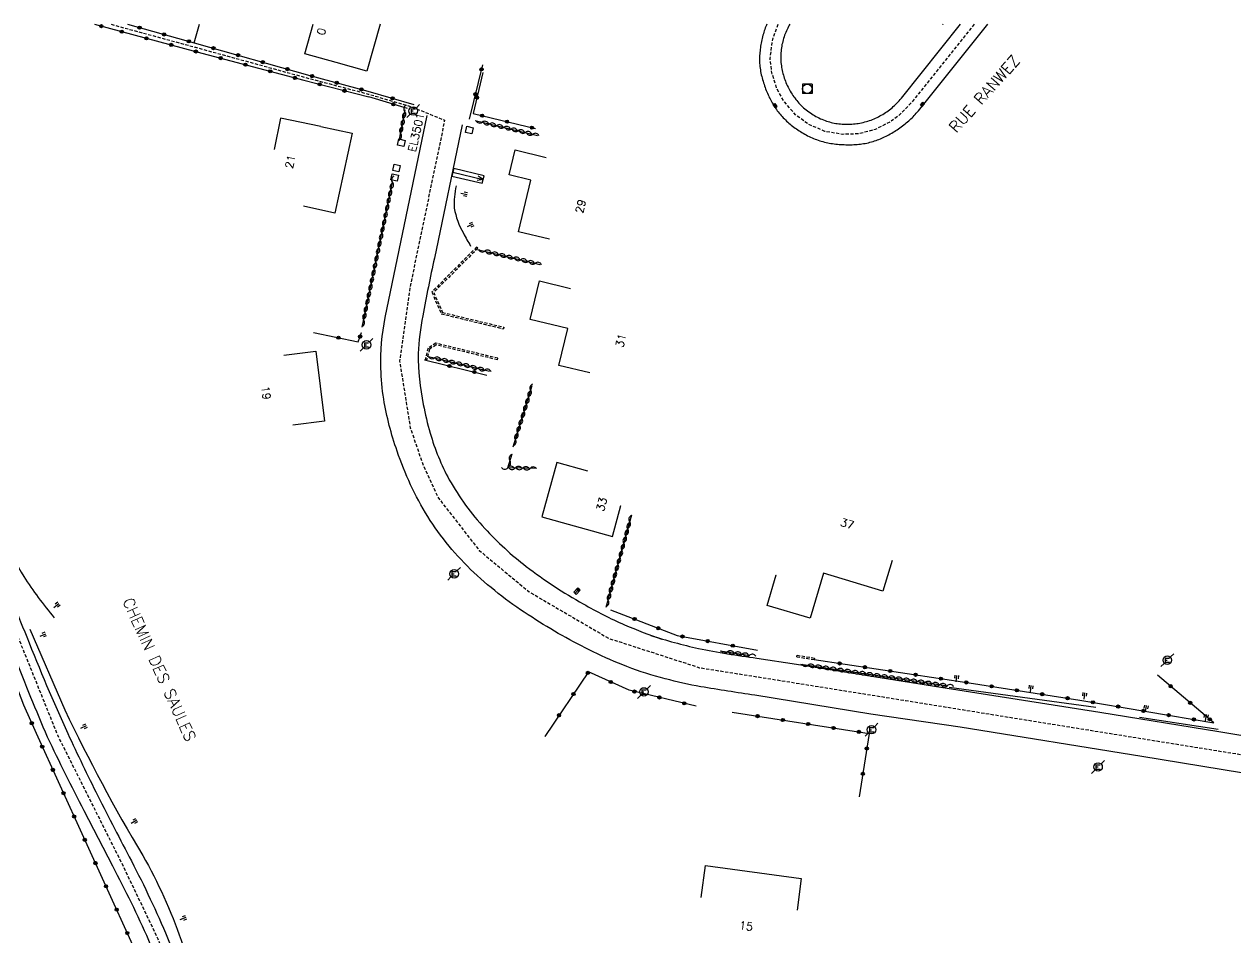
# Model space of a CAD drawing. Header units: millimetres. Extents: x 151000 to 152000, y 111999 to 113000.
# Drawn here: x 151677 to 151866.2, y 112857.3 to 113000 of the extents above; entities that cross this region are included whole.
import ezdxf
from ezdxf.enums import TextEntityAlignment as Align

# ---------------------------------------------------------------- set-up
doc = ezdxf.new("R2010")
doc.units = ezdxf.units.MM
doc.linetypes.add('DASHED', pattern=[0.75, 0.5, -0.25])
doc.layers.get('0').update_dxf_attribs({"linetype": 'CONTINUOUS'})
for name, color, linetype in [('W0001', 6, 'DASHED'), ('W0008', 7, 'CONTINUOUS'), ('W0100', 7, 'CONTINUOUS'), ('W0112', 1, 'DASHED'), ('W0211', 2, 'CONTINUOUS'), ('W0310', 3, 'CONTINUOUS'), ('W0322', 7, 'CONTINUOUS'), ('W0400', 7, 'CONTINUOUS'), ('W0420', 7, 'CONTINUOUS'), ('W0471', 7, 'CONTINUOUS'), ('W0984', 7, 'CONTINUOUS'), ('W0989', 7, 'CONTINUOUS'), ('W0991', 7, 'CONTINUOUS')]:
    doc.layers.add(name, color=color, linetype=linetype)
doc.styles.get("Standard").update_dxf_attribs({"font": 'romans.shx', "width": 0.85})

# ---------------------------------------------------------------- blocks, each defined once
blk = doc.blocks.new('t322o')
at = {"color": 0, "linetype": 'Continuous'}
for radius in [0.25, 0.15]:
    blk.add_circle((0, 0), radius, dxfattribs=at)
blk = doc.blocks.new('t211o')
at = {"color": 0, "linetype": 'Continuous'}
for p, q in [((-0.29, 0.5), (-0.29, 0)), ((0, 1), (0, 0)), ((0.29, 0.5), (0.29, 0))]:
    blk.add_line(p, q, dxfattribs=at)
blk = doc.blocks.new('t310o')
at = {"color": 0, "linetype": 'Continuous'}
for centre, start, end in [((-0.5, 0.38), 216.8699, 323.1304), ((0.5, -0.37), 36.8699, 143.1303)]:
    blk.add_arc(centre, 0.625, start, end, dxfattribs=at)
blk = doc.blocks.new('t112o')
at = {"color": 0, "linetype": 'Continuous'}
for p, q in [((-0.5, 0.5), (0.5, 0.5)), ((-0.5, -0.5), (-0.5, 0.5)), ((0.5, 0.5), (0.5, -0.5)), ((0.5, -0.5), (-0.5, -0.5))]:
    blk.add_line(p, q, dxfattribs=at)
blk = doc.blocks.new('T471')
for p, q in [((-0.333334, 0.333334), (-0.333334, -0.333334)), ((-0.333334, 0.333334), (0.333334, 0.333334)), ((-0.333334, 0), (0, 0)), ((0.500001, 0.500001), (1.000002, 1.000002)), ((-0.500001, -0.500001), (-1.000002, -1.000002)), ((-0.333334, -0.333334), (0.333334, -0.333334))]:
    blk.add_line(p, q)
blk.add_ellipse((0, 0), major_axis=(0.471405, 0.471405), ratio=1, start_param=5.4977871438, end_param=11.780972451)
blk = doc.blocks.new('T400')
for p, q in [((-0.15, 0.3), (0.15, 0.3)), ((-0.15, -0.25), (-0.15, 0.3)), ((-0.15, 0.15), (0.15, 0.15)), ((-0.15, 0), (0.15, 0)), ((0.15, 0.3), (0.15, -0.25)), ((-0.15, -0.15), (0.15, -0.15)), ((-0.15, -0.25), (-0.15, -0.3)), ((-0.15, -0.3), (0.15, -0.3)), ((0.15, -0.3), (0.15, -0.25))]:
    blk.add_line(p, q)
blk = doc.blocks.new('T420')
for p, q in [((0.75, 0.75), (-0.75, 0.75)), ((-0.75, 0.75), (-0.75, -0.75)), ((0.75, 0.75), (0.75, -0.75)), ((0.75, -0.75), (-0.75, -0.75))]:
    blk.add_line(p, q)
blk.add_ellipse((0, 0), major_axis=(-0.53, 0.53), ratio=1, start_param=3.926991, end_param=10.210176)

msp = doc.modelspace()

# ---------------------------------------------------------------- linework, layer by layer
at = {"layer": 'W0001', "flags": 128}
for points in [[(151710.1, 112745.99), (151718.93, 112754.65), (151725.31, 112763.51), (151727.73, 112769.59), (151726.8, 112775.22), (151721.28, 112788.08), (151713.78, 112807.88), (151706.2, 112830.84), (151702.14, 112844.74), (151697.91, 112857.09), (151692.27, 112868.88), (151682.23, 112888.93), (151670.9, 112917.07), (151663.98, 112936.3), (151660.24, 112949.15), (151657.21, 112964.17), (151655.55, 112977.86), (151654.42, 112991.9), (151653.85, 113000)], [(151690.56, 113000), (151703.72, 112996.42), (151721.11, 112991.64), (151730.72, 112989.11), (151737.35, 112987.16), (151742.64, 112985.02), (151737.2, 112958.84), (151735.6, 112947.4), (151737.27, 112936.97), (151739.29, 112931.1), (151741.68, 112925.97), (151748.05, 112917.8), (151755.84, 112911.33), (151768.27, 112904.07), (151782.45, 112899.49), (151794.32, 112897.61), (151814.62, 112894.36), (151898.1, 112880.91), (151904.09, 112879.1), (151911.8, 112874.45), (151911.8, 112874.45)], [(151825.32, 113000), (151815.59, 112987.86), (151813.57, 112985.76), (151812.25, 112984.79), (151809.87, 112983.56), (151807.3, 112982.89), (151804.8, 112982.81), (151802, 112983.27), (151799.51, 112984.36), (151797.53, 112985.76), (151795.65, 112987.92), (151794.52, 112989.95), (151793.73, 112992.41), (151793.46, 112994.69), (151793.86, 112997.63), (151794.7, 113000)]]:
    msp.add_lwpolyline(points, dxfattribs=at)
at = {"layer": 'W0008', "flags": 128}
for points in [[(151709.28, 112748.35, 0.0045), (151714.64, 112753.44, 0.037), (151718.82, 112757.97, 0.0529), (151723.1, 112767.04, 0.0467), (151723.42, 112775.06, 0.0243), (151721.58, 112780.93), (151720.01, 112786.07, 0.0132), (151712.5, 112807.23, -0.0105), (151707.5, 112821.83, -0.0045), (151704.16, 112832.78, 0.0044), (151700.47, 112845.37, 0.0255), (151696.45, 112856.89, 0.0189), (151690.81, 112868.47), (151686.37, 112877.13, -0.0123), (151680.65, 112888.65, -0.0133), (151675.57, 112901.13, -0.0032), (151669.35, 112917.14, -0.0055), (151663.02, 112934.84, -0.0151), (151659.35, 112946.03, -0.0267), (151656.19, 112960.53, -0.0212), (151653.72, 112979.52, 0.0017), (151652.64, 112993.76, 0.004685), (151651.97, 113000, 0.004685)], [(151774.82, 112904.52, 0.0202), (151782.26, 112902.48, 0.0151), (151791.38, 112900.98), (151797.56, 112900.02), (151820.09, 112896.47), (151844.96, 112892.54), (151863.53, 112889.53), (151872.88, 112887.97), (151901.41, 112883.29, 0.0367), (151907.17, 112882.51, 0.0637), (151910.96, 112882.94, 0.0254), (151914, 112883.91, 0.1103), (151916.77, 112886.23), (151922.67, 112895.36, -0.001), (151928.88, 112904.64, 0.027), (151934.17, 112913.67, 0.0077), (151938.55, 112923.06), (151941.4, 112929.12, -0.0102), (151943.85, 112934.19), (151953.52, 112952.74), (151958.93, 112963.37), (151964.25, 112973.55, -0.0109), (151975.01, 112992.26), (151979.48, 113000)], [(151879.74, 112880.96), (151851.51, 112885.63), (151823.14, 112890.2), (151809.16, 112892.25), (151791.09, 112895.19, -0.0052), (151782.63, 112896.51, -0.0194), (151777.09, 112897.75, -0.0259), (151771.11, 112899.65, -0.0225), (151765.83, 112901.96, -0.0305), (151756.28, 112907.36, -0.0457), (151747.2, 112914.36, -0.0635), (151740, 112923.09, -0.0568), (151735.22, 112933.33, -0.0438), (151733.13, 112941.46, -0.0318), (151732.68, 112946.24, -0.0586), (151733.36, 112954.22), (151739.92, 112985.73), (151739.92, 112985.73)], [(151745.35, 112984.31), (151741.03, 112963.47, 0.007), (151739.23, 112954.48, 0.0368), (151738.52, 112948.55, 0.0549), (151739.31, 112940.61, 0.0229), (151740.38, 112936.13, 0.0546), (151743.36, 112928.86, 0.0603), (151748.9, 112921.25, 0.042), (151755.39, 112915.3, 0.0356), (151764.27, 112909.46, 0.0265), (151770.71, 112906.19, 0.0153), (151776.55, 112903.92), (151776.55, 112903.92)], [(151672.45, 112917, 0.0049), (151677.38, 112904.3, 0.0121), (151683.8, 112889.21, 0.009), (151688.49, 112879.47, 0.0038), (151693.73, 112869.29, -0.0208), (151699.37, 112857.29, -0.0218), (151703.81, 112844.11, 0.0056)]]:
    msp.add_lwpolyline(points, format="xyb", dxfattribs=at)
for points in [[(151792.92, 113000), (151792.87, 112999.89), (151792.79, 112999.67), (151792.7, 112999.44), (151792.62, 112999.21), (151792.55, 112998.98), (151792.47, 112998.75), (151792.4, 112998.51), (151792.34, 112998.28), (151792.28, 112998.04), (151792.22, 112997.8), (151792.16, 112997.56), (151792.11, 112997.32), (151792.06, 112997.08), (151792.02, 112996.84), (151791.98, 112996.59), (151791.94, 112996.35), (151791.91, 112996.11), (151791.88, 112995.86), (151791.86, 112995.62), (151791.84, 112995.38), (151791.82, 112995.13), (151791.81, 112994.89), (151791.81, 112994.64), (151791.81, 112994.39), (151791.81, 112994.15), (151791.82, 112993.9), (151791.84, 112993.65), (151791.86, 112993.39), (151791.89, 112993.13), (151791.93, 112992.88), (151791.97, 112992.62), (151792.02, 112992.37), (151792.08, 112992.12), (151792.14, 112991.87), (151792.2, 112991.62), (151792.27, 112991.37), (151792.35, 112991.12), (151792.42, 112990.88), (151792.51, 112990.63), (151792.59, 112990.39), (151792.67, 112990.14), (151792.76, 112989.9), (151792.85, 112989.67), (151792.94, 112989.44), (151793.03, 112989.22), (151793.13, 112989), (151793.23, 112988.78), (151793.33, 112988.56), (151793.44, 112988.34), (151793.56, 112988.13), (151793.67, 112987.92), (151793.79, 112987.71), (151793.92, 112987.5), (151794.04, 112987.29), (151794.17, 112987.09), (151794.31, 112986.89), (151794.44, 112986.7), (151794.58, 112986.51), (151794.73, 112986.32), (151794.88, 112986.13), (151795.03, 112985.95), (151795.19, 112985.77), (151795.35, 112985.59), (151795.51, 112985.41), (151795.68, 112985.24), (151795.85, 112985.06), (151796.03, 112984.89), (151796.21, 112984.72), (151796.39, 112984.56), (151796.57, 112984.4), (151796.76, 112984.24), (151796.95, 112984.09), (151797.15, 112983.94), (151797.35, 112983.8), (151797.55, 112983.65), (151797.76, 112983.51), (151797.98, 112983.37), (151798.2, 112983.24), (151798.42, 112983.1), (151798.64, 112982.97), (151798.86, 112982.85), (151799.08, 112982.72), (151799.31, 112982.6), (151799.54, 112982.49), (151799.77, 112982.38), (151800, 112982.27), (151800.24, 112982.17), (151800.47, 112982.08), (151800.71, 112981.99), (151800.96, 112981.9), (151801.2, 112981.82), (151801.45, 112981.74), (151801.7, 112981.67), (151801.95, 112981.61), (151802.2, 112981.55), (151802.45, 112981.5), (151802.7, 112981.45), (151802.95, 112981.4), (151803.21, 112981.36), (151803.46, 112981.33), (151803.72, 112981.29), (151803.97, 112981.27), (151804.23, 112981.24), (151804.49, 112981.22), (151804.75, 112981.21), (151805, 112981.2), (151805.26, 112981.19), (151805.51, 112981.18), (151805.77, 112981.18), (151806.02, 112981.18), (151806.28, 112981.19), (151806.53, 112981.2), (151806.79, 112981.21), (151807.04, 112981.23), (151807.29, 112981.26), (151807.55, 112981.29), (151807.8, 112981.32), (151808.05, 112981.36), (151808.3, 112981.4), (151808.55, 112981.45), (151808.8, 112981.51), (151809.04, 112981.57), (151809.28, 112981.63), (151809.52, 112981.7), (151809.75, 112981.78), (151809.99, 112981.86), (151810.22, 112981.94), (151810.44, 112982.03), (151810.67, 112982.13), (151810.9, 112982.22), (151811.12, 112982.33), (151811.34, 112982.43), (151811.56, 112982.54), (151811.78, 112982.65), (151812, 112982.76), (151812.22, 112982.88), (151812.44, 112983), (151812.66, 112983.13), (151812.88, 112983.26), (151813.09, 112983.4), (151813.3, 112983.54), (151813.51, 112983.68), (151813.72, 112983.82), (151813.92, 112983.97), (151814.12, 112984.12), (151814.32, 112984.28), (151814.52, 112984.44), (151814.72, 112984.6), (151814.91, 112984.76), (151815.1, 112984.92), (151815.28, 112985.07), (151815.45, 112985.24), (151815.62, 112985.4), (151815.79, 112985.57), (151815.96, 112985.74), (151816.12, 112985.92), (151816.28, 112986.1), (151816.44, 112986.28), (151816.6, 112986.46), (151827.44, 113000)], [(151796.54, 113000), (151796.45, 112999.86), (151796.33, 112999.64), (151796.21, 112999.42), (151796.1, 112999.2), (151795.99, 112998.97), (151795.9, 112998.74), (151795.8, 112998.51), (151795.71, 112998.28), (151795.63, 112998.04), (151795.56, 112997.81), (151795.49, 112997.57), (151795.42, 112997.33), (151795.37, 112997.08), (151795.31, 112996.84), (151795.27, 112996.58), (151795.23, 112996.33), (151795.19, 112996.08), (151795.16, 112995.82), (151795.14, 112995.57), (151795.13, 112995.31), (151795.12, 112995.05), (151795.12, 112994.8), (151795.12, 112994.54), (151795.13, 112994.29), (151795.15, 112994.03), (151795.18, 112993.77), (151795.21, 112993.52), (151795.24, 112993.28), (151795.29, 112993.03), (151795.34, 112992.79), (151795.39, 112992.54), (151795.45, 112992.3), (151795.52, 112992.07), (151795.59, 112991.83), (151795.67, 112991.59), (151795.75, 112991.36), (151795.84, 112991.12), (151795.93, 112990.89), (151796.03, 112990.66), (151796.13, 112990.43), (151796.25, 112990.2), (151796.36, 112989.98), (151796.48, 112989.76), (151796.61, 112989.54), (151796.74, 112989.32), (151796.88, 112989.11), (151797.02, 112988.9), (151797.16, 112988.69), (151797.31, 112988.49), (151797.47, 112988.28), (151797.62, 112988.08), (151797.78, 112987.89), (151797.95, 112987.69), (151798.13, 112987.49), (151798.31, 112987.3), (151798.5, 112987.12), (151798.69, 112986.95), (151798.89, 112986.78), (151799.1, 112986.62), (151799.31, 112986.47), (151799.52, 112986.31), (151799.74, 112986.17), (151799.95, 112986.02), (151800.17, 112985.88), (151800.39, 112985.75), (151800.62, 112985.62), (151800.84, 112985.49), (151801.07, 112985.38), (151801.31, 112985.26), (151801.54, 112985.16), (151801.79, 112985.06), (151802.03, 112984.97), (151802.27, 112984.89), (151802.5, 112984.81), (151802.74, 112984.74), (151802.98, 112984.68), (151803.22, 112984.63), (151803.46, 112984.58), (151803.7, 112984.53), (151803.94, 112984.49), (151804.19, 112984.46), (151804.43, 112984.44), (151804.68, 112984.42), (151804.92, 112984.4), (151805.17, 112984.39), (151805.42, 112984.39), (151805.68, 112984.39), (151805.94, 112984.4), (151806.2, 112984.41), (151806.45, 112984.43), (151806.71, 112984.46), (151806.97, 112984.49), (151807.22, 112984.53), (151807.47, 112984.57), (151807.73, 112984.62), (151807.98, 112984.68), (151808.23, 112984.74), (151808.48, 112984.81), (151808.73, 112984.88), (151808.98, 112984.96), (151809.22, 112985.04), (151809.45, 112985.14), (151809.69, 112985.23), (151809.92, 112985.33), (151810.15, 112985.44), (151810.37, 112985.56), (151810.6, 112985.68), (151810.82, 112985.8), (151811.03, 112985.93), (151811.25, 112986.06), (151811.46, 112986.2), (151811.67, 112986.35), (151811.88, 112986.49), (151812.09, 112986.65), (151812.29, 112986.81), (151812.5, 112986.97), (151812.69, 112987.14), (151812.89, 112987.32), (151813.07, 112987.5), (151813.26, 112987.68), (151813.44, 112987.87), (151813.61, 112988.06), (151813.78, 112988.26), (151813.95, 112988.47), (151823.2, 113000)], [(151820.44, 113000), (151820.41, 112999.97), (151820.38, 113000)]]:
    msp.add_lwpolyline(points, dxfattribs=at)
at = {"layer": 'W0100'}
for p, q in [((151743.91, 112976.88), (151748.67, 112975.75)), ((151748.67, 112975.75), (151747.73, 112975.62)), ((151748.67, 112975.75), (151747.89, 112976.3)), ((151762.99, 112911.1), (151763.62, 112911.79)), ((151763.62, 112911.79), (151763.25, 112911.62)), ((151763.62, 112911.79), (151763.49, 112911.4))]:
    msp.add_line(p, q, dxfattribs=at)
at = {"layer": 'W0100', "flags": 128}
for points in [[(151725.68, 112994.06), (151720.81, 112995.41), (151722.1, 113000)], [(151732.56, 113000), (151730.49, 112992.69), (151725.68, 112994.06), (151725.68, 112994.06)], [(151723.29, 112984.06), (151717.02, 112985.35), (151716.02, 112980.45), (151716.02, 112980.45)], [(151723.29, 112984.06), (151728.18, 112983.01), (151725.51, 112970.52), (151720.62, 112971.57), (151720.62, 112971.57)], [(151759.01, 112966.41), (151754.15, 112967.58), (151756.11, 112975.65), (151752.71, 112976.49), (151753.65, 112980.38), (151758.51, 112979.2), (151758.51, 112979.2)], [(151748.83, 112976.33), (151744.08, 112977.46), (151743.75, 112976.3), (151748.5, 112975.17), (151748.83, 112976.33), (151748.83, 112976.33)], [(151765.33, 112945.53), (151760.47, 112946.7), (151761.86, 112952.48), (151755.99, 112953.9), (151757.43, 112959.9), (151762.3, 112958.73), (151762.3, 112958.73)], [(151717.55, 112948.33), (151722.51, 112948.96), (151723.89, 112938.01), (151718.93, 112937.39), (151718.93, 112937.39)], [(151764.98, 112930.2), (151760.16, 112931.53), (151757.79, 112923.04), (151768.84, 112920), (151770.17, 112924.82), (151770.17, 112924.82)], [(151812.5, 112916.25), (151811.07, 112911.46), (151801.78, 112914.23), (151799.69, 112907.23), (151792.98, 112909.23), (151794.41, 112914.02), (151794.41, 112914.02)], [(151763.42, 112911.97), (151762.79, 112911.28), (151763.19, 112910.91), (151763.82, 112911.6), (151763.42, 112911.97), (151763.42, 112911.97)], [(151782.69, 112863.61), (151783.36, 112868.56), (151798.33, 112866.55), (151797.67, 112861.59), (151797.67, 112861.59)]]:
    msp.add_lwpolyline(points, dxfattribs=at)
at = {"layer": 'W0112'}
for p, q in [((151747.63, 112965.19), (151740.63, 112958.18)), ((151747.81, 112965.01), (151740.93, 112958.12)), ((151740.63, 112958.18), (151742.11, 112954.78)), ((151740.93, 112958.12), (151742.29, 112955)), ((151742.11, 112954.78), (151751.83, 112952.43)), ((151742.29, 112955), (151751.89, 112952.68)), ((151740.06, 112949.4), (151739.58, 112947.59)), ((151740.27, 112949.24), (151739.82, 112947.52)), ((151741.24, 112950.18), (151740.06, 112949.4)), ((151741.29, 112949.91), (151740.27, 112949.24)), ((151750.96, 112947.83), (151741.24, 112950.18)), ((151750.91, 112947.58), (151741.29, 112949.91)), ((151797.62, 112901.19), (151800.35, 112900.75)), ((151797.66, 112901.44), (151800.39, 112900.99))]:
    msp.add_line(p, q, dxfattribs=at)
for points in [[(151747.81, 112965.01), (151747.63, 112965.19)], [(151751.89, 112952.68), (151751.83, 112952.43)], [(151739.82, 112947.52), (151739.58, 112947.59)], [(151750.91, 112947.58), (151750.96, 112947.83)], [(151797.62, 112901.19), (151797.66, 112901.44)], [(151800.39, 112900.99), (151800.35, 112900.75)]]:
    msp.add_lwpolyline(points, dxfattribs=at)
at = {"layer": 'W0211', "flags": 128}
for points in [[(151744.44, 112974.79, 0.069), (151744.15, 112971.29, 0.0936), (151745.56, 112967.38, 0.0082), (151746.69, 112965.33), (151746.69, 112965.33)], [(151664.83, 112946.91), (151667.7, 112937.86, 0.0056), (151671.56, 112925.43, 0.0589), (151676.91, 112913.73, 0.0263), (151681.65, 112907.3), (151681.65, 112907.3)], [(151677.89, 112905.53), (151683.33, 112892.9, 0.0233), (151695.49, 112870.16, -0.0472), (151701.49, 112856.9), (151704.4, 112847.86, -0.0221), (151705.89, 112838.93), (151707.01, 112833.99, 0.0353), (151710.9, 112822.62, -0.0002), (151713.48, 112815.66), (151716.83, 112806.83), (151719.98, 112796.68), (151719.98, 112796.68)]]:
    msp.add_lwpolyline(points, format="xyb", dxfattribs=at)
for points in [[(151821.4, 112896.44), (151844.3, 112893.32), (151844.3, 112893.32)], [(151851.12, 112891.74), (151863.43, 112889.87), (151863.43, 112889.87)]]:
    msp.add_lwpolyline(points, dxfattribs=at)
at = {"layer": 'W0310', "flags": 128}
for points in [[(151735.54, 112981.82), (151736.48, 112986.66), (151736.48, 112986.66)], [(151747.4, 112984.98), (151757.13, 112982.65), (151757.13, 112982.65)], [(151729.75, 112952.69), (151734.52, 112975.41), (151734.52, 112975.41)], [(151747.79, 112964.83), (151757.52, 112962.49), (151757.52, 112962.49)], [(151739.93, 112948.16), (151749.65, 112945.81), (151749.65, 112945.81)], [(151753.33, 112934.01), (151756.31, 112943.56), (151756.31, 112943.56)], [(151756.95, 112930.59), (151752.49, 112930.73), (151753.17, 112932.92), (151753.17, 112932.92)], [(151767.85, 112908.92), (151771.84, 112923.38), (151771.84, 112923.38)], [(151785.68, 112902.14), (151790.31, 112901.41), (151790.31, 112901.41)], [(151798.26, 112900.04), (151821.2, 112896.65), (151821.2, 112896.65)]]:
    msp.add_lwpolyline(points, dxfattribs=at)
at = {"layer": 'W0322', "flags": 128}
for points in [[(151687.96, 113000), (151703.92, 112995.72), (151720.65, 112991.26), (151730.79, 112988.65), (151730.79, 112988.65)], [(151693.1, 113000), (151703.52, 112997.13), (151721.57, 112992.01), (151730.65, 112989.56), (151730.65, 112989.56)], [(151703.52, 112997.13), (151704.34, 113000)], [(151748.57, 112993.66), (151746.48, 112985.2), (151746.48, 112985.2)], [(151748.62, 112992.45), (151747.09, 112986.06), (151756.82, 112983.73), (151756.82, 112983.73)], [(151730.65, 112989.56), (151737.84, 112987.46), (151737.84, 112987.46)], [(151736.85, 112986.86), (151730.79, 112988.65), (151730.79, 112988.65)], [(151715.94, 112789.84), (151702.38, 112833.22), (151697.4, 112848.58), (151678.89, 112889.19), (151676.92, 112893.64), (151661.28, 112934.62), (151655.63, 112951.7), (151649.84, 112952.08), (151649.84, 112952.08)], [(151722.14, 112951.83), (151729.15, 112950.42), (151729.66, 112951.84), (151729.66, 112951.84)], [(151739.5, 112947.56), (151749.22, 112945.21), (151749.22, 112945.21)], [(151768.54, 112908.55), (151778.94, 112904.51), (151791.47, 112902.22), (151791.47, 112902.22)], [(151800.35, 112900.75), (151824.54, 112897.12), (151841.81, 112894.43), (151862.74, 112890.87), (151853.94, 112898.34), (151853.94, 112898.34)], [(151781.9, 112893.48), (151771.44, 112895.96), (151765.09, 112898.83), (151758.26, 112888.75), (151758.26, 112888.75)], [(151787.55, 112892.54), (151808.92, 112889.2), (151807.37, 112879.32), (151807.37, 112879.32)]]:
    msp.add_lwpolyline(points, dxfattribs=at)

# ---------------------------------------------------------------- block references
at = {"layer": 'W0112', "rotation": 257.5296}
for p in [(151746.48, 112983.47), (151735.89, 112981.49), (151735.12, 112977.56), (151734.84, 112976.07)]:
    msp.add_blockref('t112o', p, dxfattribs=at)
at = {"layer": 'W0211'}
for p, rotation in [((151746.15, 112973.43), 79.69097113992065), ((151747.1, 112968.85), 116.5743627062572), ((151682.42, 112909.53), 127.8598056503901), ((151680.38, 112904.8), 113.3017761602994), ((151822.63, 112898.29), 172.2465025004122), ((151834.24, 112896.71), 172.2465025054731), ((151842.62, 112895.57), 172.2465025075615), ((151852.24, 112893.59), 171.3552455966392), ((151861.61, 112892.17), 171.3552455972026), ((151686.73, 112890.47), 116.1795078311402), ((151694.58, 112875.7), 119.6651514628254), ((151702.3, 112860.52), 111.4693616196995)]:
    msp.add_blockref('t211o', p, dxfattribs=dict(at, rotation=rotation))
at = {"layer": 'W0310'}
for p, rotation in [((151736.42, 112986.36), 78.96746931400638), ((151735.98, 112984.09), 78.96746931400638), ((151736.2, 112985.22), 78.96746931400638), ((151748.52, 112984.71), 346.5474115260222), ((151749.65, 112984.44), 346.5474115260222), ((151735.76, 112982.96), 78.96746931400638), ((151750.77, 112984.18), 346.5474115260222), ((151751.89, 112983.91), 346.5474115260222), ((151753.02, 112983.64), 346.5474115260222), ((151754.14, 112983.37), 346.5474115260222), ((151755.26, 112983.1), 346.5474115260222), ((151756.39, 112982.83), 346.5474115260222), ((151734.5, 112975.3), 78.14092629937258), ((151734.02, 112973.04), 78.14092629937258), ((151734.26, 112974.17), 78.14092629937258), ((151733.55, 112970.78), 78.14092629937258), ((151733.79, 112971.91), 78.14092629937258), ((151733.07, 112968.52), 78.14092629937258), ((151733.31, 112969.65), 78.14092629937258), ((151732.84, 112967.39), 78.14092629937258), ((151732.36, 112965.13), 78.14092629937258), ((151732.6, 112966.26), 78.14092629937258), ((151731.89, 112962.87), 78.14092629937258), ((151732.13, 112964), 78.14092629937258), ((151748.92, 112964.56), 346.4648657286996), ((151750.04, 112964.29), 346.4648657286996), ((151751.16, 112964.02), 346.4648657286996), ((151752.28, 112963.75), 346.4648657286996), ((151753.41, 112963.48), 346.4648657286996), ((151731.65, 112961.74), 78.14092629937258), ((151754.53, 112963.21), 346.4648657286996), ((151755.65, 112962.94), 346.4648657286996), ((151756.78, 112962.67), 346.4648657286996), ((151731.18, 112959.48), 78.14092629937258), ((151731.41, 112960.61), 78.14092629937258), ((151730.7, 112957.22), 78.14092629937258), ((151730.94, 112958.35), 78.14092629937258), ((151730.46, 112956.09), 78.14092629937258), ((151729.99, 112953.82), 78.14092629937258), ((151730.23, 112954.96), 78.14092629937258), ((151741.05, 112947.89), 346.4048287948814), ((151742.17, 112947.62), 346.4048287948814), ((151743.3, 112947.35), 346.4048287948814), ((151744.42, 112947.08), 346.4048287948814), ((151745.54, 112946.81), 346.4048287948814), ((151746.66, 112946.54), 346.4048287948814), ((151747.79, 112946.26), 346.4048287948814), ((151748.91, 112945.99), 346.4048287948814), ((151756.08, 112942.84), 72.69064846762667), ((151755.4, 112940.63), 72.69064846762667), ((151755.74, 112941.73), 72.69064846762667), ((151754.71, 112938.42), 72.69064846762667), ((151755.05, 112939.53), 72.69064846762667), ((151754.36, 112937.32), 72.69064846762667), ((151753.68, 112935.12), 72.69064846762667), ((151754.02, 112936.22), 72.69064846762667), ((151752.83, 112931.82), 72.69309567760274), ((151752.51, 112930.73), 178.2284112240242), ((151753.66, 112930.69), 178.2284112240242), ((151754.81, 112930.66), 178.2284112240242), ((151755.97, 112930.62), 178.2284112240242), ((151771.53, 112922.28), 74.57630231435182), ((151770.92, 112920.06), 74.57630231435182), ((151771.23, 112921.17), 74.57630231435182), ((151770.31, 112917.83), 74.57630231435182), ((151770.61, 112918.94), 74.57630231435182), ((151769.69, 112915.6), 74.57630231435182), ((151770, 112916.72), 74.57630231435182), ((151769.38, 112914.49), 74.57630231435182), ((151768.77, 112912.26), 74.57630231435182), ((151769.08, 112913.38), 74.57630231435182), ((151768.16, 112910.04), 74.57630231435182), ((151768.46, 112911.15), 74.57630231435182), ((151786.82, 112901.96), 351.0951179055108), ((151787.96, 112901.78), 351.0951179055108), ((151789.1, 112901.6), 351.0951179055108), ((151790.24, 112901.42), 351.0951179055108), ((151799.4, 112899.87), 351.5750404353761), ((151800.55, 112899.71), 351.5750404353761), ((151801.69, 112899.54), 351.5750404353761), ((151802.83, 112899.37), 351.5750404353761), ((151803.97, 112899.2), 351.5750404353761), ((151805.12, 112899.03), 351.5750404353761), ((151806.26, 112898.86), 351.5750404353761), ((151807.4, 112898.69), 351.5750404353761), ((151808.54, 112898.52), 351.5750404353761), ((151809.69, 112898.35), 351.5750404353761), ((151810.83, 112898.18), 351.5750404353761), ((151811.97, 112898.01), 351.5750404353761), ((151813.12, 112897.84), 351.5750404353761), ((151814.26, 112897.67), 351.5750404353761), ((151815.4, 112897.51), 351.5750404353761), ((151816.54, 112897.34), 351.5750404353761), ((151817.69, 112897.17), 351.5750404353761), ((151818.83, 112897), 351.5750404353761), ((151819.97, 112896.83), 351.5750404353761), ((151821.11, 112896.66), 351.5750404353761)]:
    msp.add_blockref('t310o', p, dxfattribs=dict(at, rotation=rotation))
at = {"layer": 'W0322'}
for p, rotation in [((151689.04, 112999.71), 344.9748849090723), ((151692.21, 112998.86), 344.9748849090723), ((151694.98, 112999.48), 344.5847706851264), ((151696.07, 112997.82), 344.9748849090723), ((151698.84, 112998.42), 344.5847706851264), ((151699.94, 112996.78), 344.9748849090723), ((151702.69, 112997.35), 344.5847706851264), ((151703.8, 112995.75), 344.9748849090723), ((151706.54, 112996.27), 344.1753246695544), ((151707.67, 112994.72), 345.0916672379021), ((151710.39, 112995.18), 344.1753246695544), ((151714.24, 112994.09), 344.1753246695544), ((151711.53, 112993.69), 345.0916672379021), ((151715.4, 112992.66), 345.0916672379021), ((151718.09, 112993), 344.1753246695544), ((151748.4, 112992.96), 256.1008374278753), ((151719.26, 112991.63), 345.0916672379021), ((151721.94, 112991.91), 344.9110493455937), ((151723.13, 112990.62), 345.5669629943912), ((151725.8, 112990.87), 344.9110493455937), ((151727.01, 112989.62), 345.5669629943912), ((151729.66, 112989.83), 344.9110493455937), ((151734.49, 112988.44), 343.6854487841794), ((151747.44, 112989.08), 256.1008374278753), ((151747.69, 112988.55), 256.5484151208026), ((151734.63, 112987.52), 163.5865172332111), ((151748.49, 112985.72), 346.5474115260222), ((151752.38, 112984.79), 346.5474115260222), ((151756.27, 112983.86), 346.5474115260222), ((151726.06, 112951.04), 348.602206301811), ((151729.44, 112951.22), 70.11232630409376), ((151743.39, 112946.62), 346.4042718916737), ((151747.28, 112945.68), 346.4042718916737), ((151772.27, 112907.1), 338.7495210837364), ((151776, 112905.65), 338.7495210837364), ((151779.77, 112904.36), 349.6292093066379), ((151783.71, 112903.64), 349.6292093066379), ((151787.64, 112902.92), 349.6292093066379), ((151804.31, 112900.15), 351.479313308615), ((151808.26, 112899.56), 351.479313308615), ((151764.99, 112898.68), 235.8443514699261), ((151812.22, 112898.97), 351.479313308615), ((151816.18, 112898.38), 351.479313308615), ((151820.13, 112897.78), 351.479313308615), ((151768.58, 112897.25), 155.6889448603426), ((151772.27, 112895.76), 166.6432157704673), ((151824.09, 112897.19), 351.479313308615), ((151828.04, 112896.58), 351.1196747955573), ((151831.99, 112895.96), 351.1196747955573), ((151856, 112896.59), 139.7023946693742), ((151762.75, 112895.37), 235.8443514699261), ((151776.17, 112894.84), 166.6432157704673), ((151780.06, 112893.91), 166.6432157704673), ((151835.94, 112895.34), 351.1196747955573), ((151839.9, 112894.72), 351.1196747955573), ((151843.84, 112894.08), 350.3687076392831), ((151859.05, 112894), 139.7023946693742), ((151760.5, 112892.06), 235.8443514699261), ((151791.5, 112891.93), 351.1182202184002), ((151847.79, 112893.41), 350.3687076392831), ((151851.73, 112892.74), 350.3687076392831), ((151855.68, 112892.07), 350.3687076392831), ((151678.17, 112890.81), 113.8703400260318), ((151795.45, 112891.31), 351.1182202184002), ((151799.41, 112890.69), 351.1182202184002), ((151803.36, 112890.07), 351.1182202184002), ((151859.62, 112891.4), 350.3687076392831), ((151862.1, 112891.41), 139.7023946693742), ((151807.31, 112889.46), 351.1182202184002), ((151679.81, 112887.16), 114.5105246052951), ((151808.55, 112886.86), 261.1184917073589), ((151681.47, 112883.52), 114.5105246052951), ((151807.93, 112882.91), 261.1184917073589), ((151683.13, 112879.88), 114.5105246052951), ((151684.79, 112876.24), 114.5105246052951), ((151686.45, 112872.6), 114.5105246052951), ((151688.11, 112868.96), 114.5105246052951), ((151689.77, 112865.32), 114.5105246052951), ((151691.43, 112861.68), 114.5105246052951), ((151693.09, 112858.04), 114.5105246052951)]:
    msp.add_blockref('t322o', p, dxfattribs=dict(at, rotation=rotation))
at = {"layer": 'W0400'}
for p, rotation in [((151794.22, 112987.29), 32.68547362809633), ((151817.23, 112987.49), 141.2899507713658)]:
    msp.add_blockref('T400', p, dxfattribs=dict(at, rotation=rotation))
at = {"layer": 'W0420'}
msp.add_blockref('T420', (151799.25, 112989.92), dxfattribs=at)
at = {"layer": 'W0471'}
for p in [(151737.73, 112986.46), (151730.44, 112949.93), (151744.11, 112914.16), (151855.47, 112900.66), (151773.76, 112895.7), (151809.3, 112889.8), (151844.66, 112883.98)]:
    msp.add_blockref('T471', p, dxfattribs=at)

# ---------------------------------------------------------------- texts
at = {"layer": 'W0984'}
msp.add_text('EL3501', height=1.25, rotation=77.3295, dxfattribs=at).set_placement((151738.18, 112983.13), align=Align.MIDDLE)
at = {"layer": 'W0989'}
for s, rotation, p in [('RUE RANWEZ', 48.3493, (151826.92, 112989.15)), ('CHEMIN DES SAULES', 294.3192, (151698.1, 112899.2))]:
    msp.add_text(s, height=1.75, rotation=rotation, dxfattribs=at).set_placement(p, align=Align.MIDDLE)
at = {"layer": 'W0991'}
for s, rotation, p in [('0', 74.1816, (151723.4, 112998.87)), ('21', 77.9075, (151718.53, 112978.55)), ('29', 76.3758, (151763.86, 112971.57)), ('31', 76.4654, (151770.15, 112950.6)), ('19', 277.1967, (151714.76, 112942.42)), ('33', 74.4518, (151767.16, 112925.01)), ('37', 343.3995, (151805.5, 112921.99)), ('15', 352.3317, (151789.71, 112859.13))]:
    msp.add_text(s, height=1.25, rotation=rotation, dxfattribs=at).set_placement(p, align=Align.MIDDLE)

doc.saveas('drawing.dxf')
